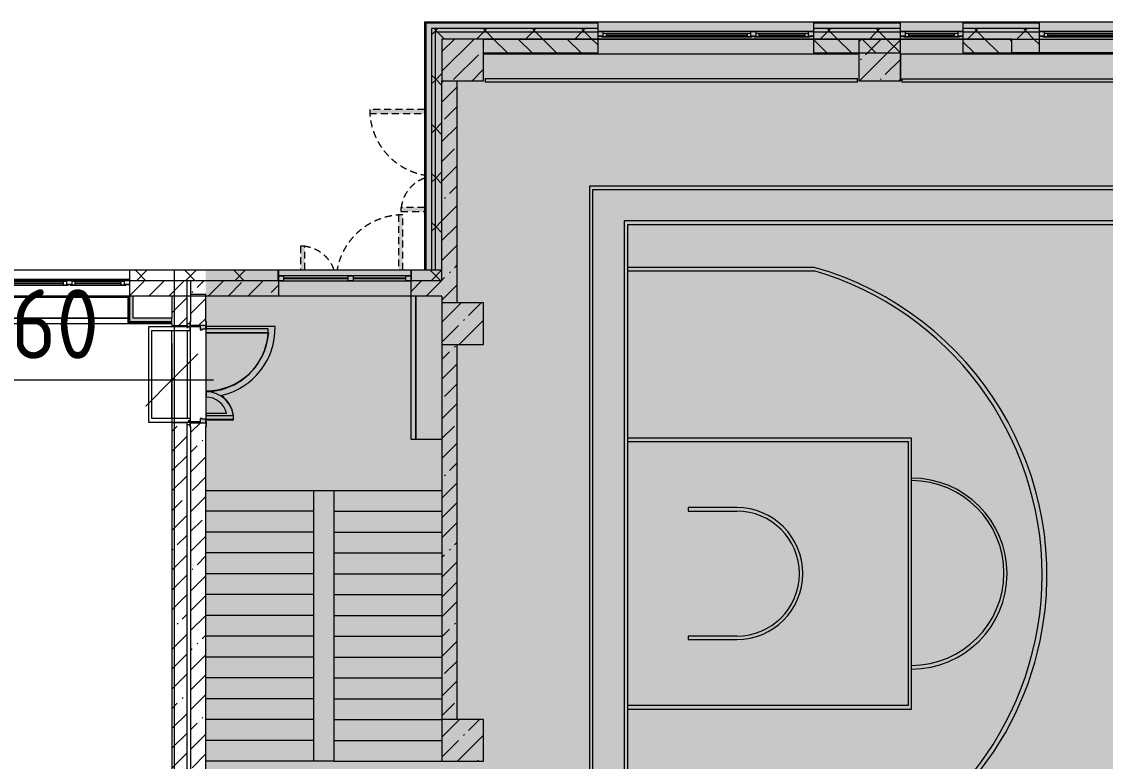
# Model space of a CAD drawing. Header units: millimetres. Extents: x 35146 to 234858, y -8553 to 29000.
# Drawn here: x 141784 to 157384, y 16700 to 27350 of the extents above; entities that cross this region are included whole.
import ezdxf

# ---------------------------------------------------------------- set-up
doc = ezdxf.new("R2010")
doc.units = ezdxf.units.MM
doc.linetypes.add('200_ШТРИХ__ш1_п0_6_', pattern=[160, 100, -60])
for name, color, linetype, lineweight in [('A-ANNO-DIMS', 7, 'Continuous', 9), ('A-ANNO-DIMS-500', 7, 'Continuous', 9), ('A-DETL-MBND', 7, '200_ШТРИХ__ш1_п0_6_', 9), ('A-GLAZ-2', 7, 'Continuous', 5), ('A-WALL', 7, 'Continuous', 9), ('A-WALL-4', 7, 'Continuous', 5), ('I-WALL-3', 7, 'Continuous', 5), ('S-COLS-1', 7, 'Continuous', 5), ('Оси', 7, 'Continuous', 9)]:
    doc.layers.add(name, color=color, linetype=linetype, lineweight=lineweight)
doc.layers.add('A-DETL-GENF-3', color=7, linetype='Continuous', lineweight=9, true_color=0xc0c0c0, transparency=0.4)
for name, color, linetype, lineweight, true_color in [('A-DOOR-2', 7, 'Continuous', 5, 0xe2e2e2), ('A-DOOR-3', 7, 'Continuous', 5, 0xb7b7b7), ('A-DOOR-FRAM-1', 7, 'Continuous', 5, 0xe2e2e2), ('A-DOOR-FRAM-2', 7, 'Continuous', 5, 0xaaaaaa), ('A-DOOR-FRAM-3', 7, 'Continuous', 5, 0xb7b7b7), ('A-FLOR-1', 7, 'Continuous', 5, 0xaaaaaa), ('A-FLOR-2', 7, 'Continuous', 5, 0xb7b7b7), ('A-GLAZ-3', 7, 'Continuous', 5, 0x737373), ('A-WALL-5', 7, 'Continuous', 9, 0x737373), ('A-WALL-6', 7, 'Continuous', 5, 0x737373), ('I-WALL-2', 7, 'Continuous', 9, 0xe7e7e7), ('I-WALL-4', 7, 'Continuous', 5, 0x737373), ('S-COLS-2', 7, 'Continuous', 5, 0x737373), ('S-STRS-2', 7, 'Continuous', 5, 0x737373)]:
    doc.layers.add(name, color=color, linetype=linetype, lineweight=lineweight, true_color=true_color)
doc.styles.add('ISOCPEUR_2', font='isocpeur.ttf', dxfattribs={"width": 0.9, "height": 1000})
doc.dimstyles.new('ISO-2_0_0_9К_Средний_округл2_1', dxfattribs={"dimscale": 304.8, "dimtxt": 995.981176, "dimasz": 2.46063, "dimexe": 1.968504, "dimexo": 0, "dimgap": 0, "dimtad": 1, "dimdec": 0, "dimrnd": 10, "dimzin": 0, "dimdsep": 46, "dimtxsty": 'ISOCPEUR_2', "dimblk1": 'OBLIQUE', "dimblk2": 'OBLIQUE', "dimsah": 1, "dimcen": 0.09, "dimdle": 1.968504, "dimazin": 0, "dimtfac": 1, "dimtdec": 4, "dimtix": 1, "dimtmove": 0, "dimatfit": 3, "dimfxl": 1, "dimtvp": 1, "dimtolj": 1, "dimtzin": 0, "dimarcsym": 2})
pattern_1 = [(45, (105674.2, 0), (-285.123, 285.123), []), (45, (105959.3, 0), (-285.123, 285.123), [504.031, -100.806, 16.764, -84.042])]
pattern_2 = [(45, (105674.2, 0), (-353.5534, 353.5534), []), (135, (105674.2, 0), (-353.5534, -353.5534), [])]
pattern_3 = [(45, (105674.2, 0), (-530.33, 530.33), []), (135, (105674.2, 0), (-530.33, -530.33), [])]

# ---------------------------------------------------------------- blocks, each defined once
blk = doc.blocks.new('BSC_Колонна _Прямоугольная - 600х600-V60-2_5_2_птичка')
at = {"layer": 'S-COLS-1'}
h = blk.add_hatch(dxfattribs=at)
h.set_pattern_fill('FP_106', color=256, style=0, pattern_type=2)
h.set_pattern_definition([(45, (-42460, -26800), (-285.123, 285.123), []), (45, (-42174.88, -26800), (-285.123, 285.123), [504.031, -100.806, 16.764, -84.042])])
h.paths.add_polyline_path([(-300, -300), (300, -300), (300, 300), (-300, 300), (-300, 39)])
at = {"layer": 'S-COLS-2'}
for p, q in [((300, 300), (-300, 300)), ((-300, 300), (-300, -300)), ((300, -300), (300, 300)), ((-300, -300), (300, -300))]:
    blk.add_line(p, q, dxfattribs=at)
blk = doc.blocks.new('BSC_Колонна _Прямоугольная - 600х600-V73-2_5_2_птичка')
at = {"layer": 'S-COLS-1'}
h = blk.add_hatch(dxfattribs=at)
h.set_pattern_fill('FP_118', color=256, style=0, pattern_type=2)
h.set_pattern_definition([(45, (-42460, -17000), (-285.123, 285.123), []), (45, (-42174.88, -17000), (-285.123, 285.123), [504.031, -100.806, 16.764, -84.042])])
h.paths.add_polyline_path([(-300, -300), (300, -300), (300, 300), (-300, 300)])
at = {"layer": 'S-COLS-2'}
for p, q in [((300, 300), (-300, 300)), ((-300, 300), (-300, -300)), ((300, -300), (300, 300)), ((-300, -300), (300, -300))]:
    blk.add_line(p, q, dxfattribs=at)
blk = doc.blocks.new('BSC_Колонна _Прямоугольная - 600х600-V74-2_5_2_птичка')
at = {"layer": 'S-COLS-1'}
h = blk.add_hatch(dxfattribs=at)
h.set_pattern_fill('FP_119', color=256, style=0, pattern_type=2)
h.set_pattern_definition([(45, (-42460, -23000), (-285.123, 285.123), []), (45, (-42174.88, -23000), (-285.123, 285.123), [504.031, -100.806, 16.764, -84.042])])
h.paths.add_polyline_path([(-300, -300), (300, -300), (300, 300), (-300, 300), (-300, -210)])
at = {"layer": 'S-COLS-2'}
for p, q in [((300, 300), (-300, 300)), ((-300, 300), (-300, -300)), ((300, -300), (300, 300)), ((-300, -300), (300, -300))]:
    blk.add_line(p, q, dxfattribs=at)
blk = doc.blocks.new('120_Окно_СКБ_2Ст - 120_Окно_СКБ_2Ст 3100х2500 _мал_створка слева_ 2-19089248-2_5_2_птичка')
at = {"layer": 'A-GLAZ-3'}
for p, q in [((-1550, -75), (-1550, -5)), ((-1550, -5), (-1480, -5)), ((1550, -5), (-1550, -5)), ((-1480, -75), (-1550, -75)), ((-1550, -75), (-1500, -75)), ((-1480, -75), (-1500, -75)), ((-1500, -75), (-1500, -85)), ((-1500, -85), (670, -85)), ((670, -85), (-1500, -85)), ((-1480, -5), (-1480, -75)), ((650, -35), (-1480, -35)), ((-1480, -35), (-1480, -75)), ((-1430, -85), (-1430, -35)), ((-1430, -55), (600, -55)), ((600, -65), (-1430, -65)), ((600, -85), (600, -35)), ((650, -75), (650, -5)), ((650, -5), (720, -5)), ((650, -75), (650, -35)), ((720, -75), (650, -75)), ((670, -75), (650, -75)), ((670, -75), (700, -75)), ((670, -85), (670, -75)), ((720, -75), (700, -75)), ((700, -75), (700, -85)), ((700, -85), (1500, -85)), ((1500, -85), (700, -85)), ((720, -5), (720, -75)), ((1480, -35), (720, -35)), ((720, -35), (720, -75)), ((770, -85), (770, -35)), ((770, -55), (1430, -55)), ((1430, -65), (770, -65)), ((1430, -85), (1430, -35)), ((1480, -75), (1480, -5)), ((1480, -5), (1550, -5)), ((1480, -75), (1480, -35)), ((1550, -75), (1480, -75)), ((1500, -75), (1480, -75)), ((1500, -75), (1550, -75)), ((1500, -85), (1500, -75)), ((1550, -5), (1550, -75))]:
    blk.add_line(p, q, dxfattribs=at)
blk = doc.blocks.new('120_Окно_СКБ_1Ст - 120_Окно_СКБ_1Ст 900х2500_h_-19906774-2_5_2_птичка')
at = {"layer": 'A-GLAZ-3'}
for p, q in [((-450, -75), (-450, -5)), ((-450, -5), (-380, -5)), ((450, -5), (-450, -5)), ((-380, -75), (-450, -75)), ((-450, -75), (-400, -75)), ((-380, -75), (-400, -75)), ((-400, -75), (-400, -85)), ((-400, -85), (400, -85)), ((400, -85), (-400, -85)), ((-380, -5), (-380, -75)), ((380, -35), (-380, -35)), ((-380, -35), (-380, -75)), ((-330, -85), (-330, -35)), ((-330, -55), (330, -55)), ((330, -65), (-330, -65)), ((330, -85), (330, -35)), ((380, -75), (380, -5)), ((380, -5), (450, -5)), ((380, -75), (380, -35)), ((450, -75), (380, -75)), ((400, -75), (380, -75)), ((400, -75), (450, -75)), ((400, -85), (400, -75)), ((450, -5), (450, -75))]:
    blk.add_line(p, q, dxfattribs=at)
blk = doc.blocks.new('120_Окно_СКБ_2Ст - 120_Окно_СКБ_2Ст 3100х2500 _мал_створка слева_ 2-22446355-2_5_2_птичка')
at = {"layer": 'A-GLAZ-2'}
for p, q in [((-1550, -127), (-1550, -57)), ((-1550, -57), (-1480, -57)), ((1550, -57), (-1550, -57)), ((-1480, -127), (-1550, -127)), ((-1550, -127), (-1500, -127)), ((-1480, -127), (-1500, -127)), ((-1500, -127), (-1500, -137)), ((-1500, -137), (670, -137)), ((670, -137), (-1500, -137)), ((-1480, -57), (-1480, -127)), ((650, -87), (-1480, -87)), ((-1480, -87), (-1480, -127)), ((-1430, -137), (-1430, -87)), ((-1430, -107), (600, -107)), ((600, -117), (-1430, -117)), ((600, -137), (600, -87)), ((650, -127), (650, -57)), ((650, -57), (720, -57)), ((650, -127), (650, -87)), ((720, -127), (650, -127)), ((670, -127), (650, -127)), ((670, -127), (700, -127)), ((670, -137), (670, -127)), ((720, -127), (700, -127)), ((700, -127), (700, -137)), ((700, -137), (1500, -137)), ((1500, -137), (700, -137)), ((720, -57), (720, -127)), ((1480, -87), (720, -87)), ((720, -87), (720, -127)), ((770, -137), (770, -87)), ((770, -107), (1430, -107)), ((1430, -117), (770, -117)), ((1430, -137), (1430, -87)), ((1480, -127), (1480, -57)), ((1480, -57), (1550, -57)), ((1480, -127), (1480, -87)), ((1550, -127), (1480, -127)), ((1500, -127), (1480, -127)), ((1500, -127), (1550, -127)), ((1500, -137), (1500, -127)), ((1550, -57), (1550, -127))]:
    blk.add_line(p, q, dxfattribs=at)
blk = doc.blocks.new('120_Окно_СКБ_2Ст - 120_Окно_СКБ_2Ст 1900х2400 глухое-23537524-2_5_2_птичка')
at = {"layer": 'A-GLAZ-3'}
for p, q in [((-950, 5), (-950, 75)), ((-950, 75), (-880, 75)), ((950, 75), (-950, 75)), ((-880, 5), (-950, 5)), ((-950, 5), (950, 5)), ((-880, 75), (-880, 5)), ((-120, 45), (-880, 45)), ((-120, 35), (-880, 35)), ((-120, 5), (-120, 75)), ((-120, 75), (-50, 75)), ((-50, 5), (-120, 5)), ((-50, 75), (-50, 5)), ((880, 45), (-50, 45)), ((880, 35), (-50, 35)), ((880, 5), (880, 75)), ((880, 75), (950, 75)), ((950, 5), (880, 5)), ((950, 75), (950, 5))]:
    blk.add_line(p, q, dxfattribs=at)
blk = doc.blocks.new('110_Дверь_СКБ_2Ст_Наружная - ДН-1_л__ Двухстворчатая 1350 х3200 _ЛК_ в свету с верхним остеклением 2-22448815-2_5_2_птичка')
at = {"layer": 'A-DETL-MBND'}
for points in [[(755, 79), (755, 869), (695, 869), (695, 79)], [(-655, 79), (-655, 419), (-715, 419), (-715, 79)]]:
    blk.add_hatch(color=256, dxfattribs=at).paths.add_polyline_path(points)
for p, q in [((755, 869), (695, 869)), ((695, 869), (695, 79)), ((755, 79), (755, 869)), ((-715, 419), (-715, 79)), ((-655, 419), (-715, 419)), ((-655, 79), (-655, 419))]:
    blk.add_line(p, q, dxfattribs=at)
for centre, radius, start, end in [((755, -91), 960, 90, 169.7202), ((-715, -91), 510, 19.6305, 90)]:
    blk.add_arc(centre, radius, start, end, dxfattribs=at)
blk = doc.blocks.new('110_Дверь_СКБ_2Ст - Д-1 Лестничная клетка EIS60-V150-2_5_2_птичка')
at = {"layer": 'A-DOOR-2'}
for points in [[(-587.5, 110), (-587.5, 1010), (-637.5, 1010), (-637.5, 110)], [(662.5, 510), (612.5, 510), (612.5, 110), (662.5, 110)], [(712.5, 30), (697.5, 30), (697.5, -110), (712.5, -110)]]:
    blk.add_hatch(color=256, dxfattribs=at).paths.add_polyline_path(points)
h = blk.add_hatch(color=256, dxfattribs=at)
h.paths.add_polyline_path([(712.5, 110), (662.5, 110), (662.5, 60), (652.5, 60), (654.4, 30), (712.5, 30), (712.5, 90.1)])
h.paths.add_polyline_path([(-627.5, 60), (-637.5, 60), (-637.5, 110), (-687.5, 110), (-687.5, 30), (-627.5, 30)])
at = {"layer": 'A-DOOR-FRAM-1'}
for points in [[(-672.5, 110), (-672.5, 118), (-742.5, 118), (-742.5, 110)], [(-672.5, 30), (-687.5, 30), (-687.5, -110), (-672.5, -110)], [(767.5, 110), (767.5, 118), (697.5, 118), (697.5, 110)], [(-672.5, -110), (-742.5, -110), (-742.5, -118), (-672.5, -118)], [(767.5, -118), (767.5, -110), (697.5, -110), (697.5, -118)]]:
    blk.add_hatch(color=256, dxfattribs=at).paths.add_polyline_path(points)
at = {"layer": 'A-DOOR-3'}
for p, q in [((-637.5, 1010), (-637.5, 110)), ((-587.5, 1010), (-637.5, 1010)), ((-587.5, 110), (-587.5, 1010)), ((662.5, 510), (612.5, 510)), ((612.5, 510), (612.5, 110)), ((662.5, 110), (662.5, 510)), ((-637.5, 110), (-587.5, 110)), ((612.5, 110), (662.5, 110))]:
    blk.add_line(p, q, dxfattribs=at)
for centre, radius, start, end in [((-637.5, 110), 900, 72, 90), ((-637.5, 110), 900, 54, 72), ((-637.5, 110), 900, 0, 54), ((662.5, 110), 400, 90, 180)]:
    blk.add_arc(centre, radius, start, end, dxfattribs=at)
at = {"layer": 'A-DOOR-FRAM-2'}
for p, q in [((-687.5, 110), (-687.5, 30)), ((-687.5, 30), (-627.5, 30)), ((-672.5, 30), (-687.5, 30)), ((-687.5, 30), (-687.5, -110)), ((-672.5, -110), (-672.5, 30)), ((-637.5, 60), (-637.5, 110)), ((-627.5, 60), (-637.5, 60)), ((-627.5, 30), (-627.5, 60)), ((662.5, 60), (652.5, 60)), ((652.5, 60), (652.5, 30)), ((652.5, 30), (712.5, 30)), ((662.5, 110), (662.5, 60)), ((712.5, 30), (697.5, 30)), ((697.5, 30), (697.5, -110)), ((712.5, 30), (712.5, 110)), ((712.5, -110), (712.5, 30)), ((-672.5, -110), (-742.5, -110)), ((-742.5, -110), (-742.5, -118)), ((-742.5, -118), (-672.5, -118)), ((-687.5, -110), (-672.5, -110)), ((-672.5, -118), (-672.5, -110)), ((697.5, -110), (712.5, -110)), ((767.5, -110), (697.5, -110)), ((697.5, -110), (697.5, -118)), ((697.5, -118), (767.5, -118)), ((767.5, -118), (767.5, -110))]:
    blk.add_line(p, q, dxfattribs=at)
at = {"layer": 'A-DOOR-FRAM-3'}
for p, q in [((-672.5, 118), (-742.5, 118)), ((-742.5, 118), (-742.5, 110)), ((-742.5, 110), (-672.5, 110)), ((-637.5, 110), (-687.5, 110)), ((-672.5, 110), (-672.5, 118)), ((712.5, 110), (662.5, 110)), ((767.5, 118), (697.5, 118)), ((697.5, 118), (697.5, 110)), ((697.5, 110), (767.5, 110)), ((767.5, 110), (767.5, 118))]:
    blk.add_line(p, q, dxfattribs=at)
blk = doc.blocks.new('110_Дверь_СКБ_2Ст_Наружная - ДН-1_л__ Двухстворчатая 1350 х3200 _ЛК_ в свету с верхним остеклением EI30-23529464-2_5_2_птичка')
at = {"layer": 'A-DETL-MBND'}
for points in [[(695, 512), (695, 125), (755, 125), (755, 915), (695, 915)], [(-715, 125), (-655, 125), (-655, 465), (-715, 465)]]:
    blk.add_hatch(color=256, dxfattribs=at).paths.add_polyline_path(points)
for p, q in [((755, 915), (695, 915)), ((695, 915), (695, 125)), ((755, 125), (755, 915)), ((-715, 465), (-715, 125)), ((-655, 465), (-715, 465)), ((-655, 125), (-655, 465))]:
    blk.add_line(p, q, dxfattribs=at)
for centre, radius, start, end in [((755, -45), 960, 90, 169.737), ((-715, -45), 510, 19.5984, 90)]:
    blk.add_arc(centre, radius, start, end, dxfattribs=at)
blk = doc.blocks.new('Зашивка приборов отопления22 - Зашивка приборов отопления-33321747-2_5_2_птичка')
at = {"layer": 'A-WALL-4'}
for p, q in [((37288, 26888), (34188, 26888)), ((34188, 26567), (37268, 26567)), ((37268, 26567), (34188, 26567)), ((34188, 26492), (37268, 26492))]:
    blk.add_line(p, q, dxfattribs=at)
blk = doc.blocks.new('Зашивка приборов отопления28 - Зашивка приборов отопления-33322877-2_5_2_птичка')
at = {"layer": 'A-WALL-6'}
for p, q in [((75401, 486), (73341, 486)), ((73341, 486), (73341, 411)), ((73341, 411), (73341, 36)), ((75401, 411), (73341, 411)), ((73341, 411), (73341, 36)), ((73341, 411), (75401, 411))]:
    blk.add_line(p, q, dxfattribs=at)
blk = doc.blocks.new('DIMBLOCK100-2_5_2_птичка')
at = {"layer": 'A-ANNO-DIMS-500'}
for p, q in [((143944, 22721), (143944, 21591)), ((143944, 22191), (143944, 22721)), ((139284, 22600), (139284, 21591)), ((139284, 22191), (139284, 22600)), ((138684, 22191), (144544, 22191))]:
    blk.add_line(p, q, dxfattribs=at)
at = {"layer": 'A-ANNO-DIMS-500', "lineweight": 20}
for p, q in [((139284, 22191), (139659, 22566)), ((143944, 22191), (144319, 22566)), ((139284, 22191), (138909, 21816)), ((143944, 22191), (143569, 21816))]:
    blk.add_line(p, q, dxfattribs=at)
at = {"layer": 'A-ANNO-DIMS-500', "color": 0, "insert": (140302, 23497), "char_height": 1000, "width": 3148.83, "attachment_point": 1, "line_spacing_factor": 1.149209, "style": 'ISOCPEUR_2'}
blk.add_mtext('4660', dxfattribs=at)
blk = doc.blocks.new('_Oblique')
at = {"color": 0, "linetype": 'ByBlock', "lineweight": -2}
blk.add_line((-0.5, -0.5), (0.5, 0.5), dxfattribs=at)

msp = doc.modelspace()

# ---------------------------------------------------------------- hatches: boundary and pattern name
at = {"layer": 'A-DETL-GENF-3'}
msp.add_hatch(color=256, dxfattribs=at).paths.add_polyline_path([(181515.1, -280), (181534.2, -280), (181534.2, 3300), (190534.2, 3300), (190534.2, 27350), (147584.2, 27350), (147584.2, 23778), (144434.2, 23778), (144434.2, -280), (180587.6, -280)])
at = {"layer": 'A-WALL-4'}
h = msp.add_hatch(dxfattribs=at)
h.set_pattern_fill('FP_88', color=256, style=0, pattern_type=2)
h.set_pattern_definition(pattern_2)
h.paths.add_polyline_path([(190478.1, 27200), (190534.2, 27200), (190534.2, 27250), (186024.2, 27250), (186024.2, 27200), (189862.8, 27200)])
h.paths.add_polyline_path([(182442.7, 27200), (183524.2, 27200), (183524.2, 27250), (182014.2, 27250), (182014.2, 27200)])
h.paths.add_polyline_path([(173167.5, 27200), (173634.2, 27200), (173631.2, 27250), (171834.2, 27250), (171834.2, 27200), (172239.9, 27200)])
h.paths.add_polyline_path([(174534.2, 27200), (179914.2, 27200), (179914.2, 27250), (174534.2, 27250)])
h.paths.add_polyline_path([(170934.2, 27200), (170934.2, 27250), (169854.2, 27250), (169854.2, 27200), (170629.4, 27200)])
h.paths.add_polyline_path([(155334.5, 27200), (156434.4, 27200), (156434.4, 27250), (155334.5, 27250)])
h.paths.add_polyline_path([(165534.2, 27200), (166714.2, 27200), (166714.2, 27250), (165534.2, 27250)])
h.paths.add_polyline_path([(162834.2, 27200), (162834.2, 27250), (161584.1, 27250), (161584.1, 27200), (162501, 27200)])
h.paths.add_polyline_path([(160182.2, 27200), (160684.1, 27200), (160684.1, 27250), (159534.4, 27250), (159534.4, 27200)])
h.paths.add_polyline_path([(147734.2, 27200), (150081.2, 27200), (150081.2, 27250), (147684.2, 27250), (147684.2, 27200)])
h.paths.add_polyline_path([(154434.5, 27200), (154434.5, 27250), (153181.2, 27250), (153181.2, 27200), (153689.5, 27200)])
h = msp.add_hatch(dxfattribs=at)
h.set_pattern_fill('FP_88', color=256, style=0, pattern_type=2)
h.set_pattern_definition(pattern_2)
h.paths.add_polyline_path([(147684.2, 23770), (147734.2, 23770), (147734.2, 27200), (147684.2, 27200), (147684.2, 23778)])
h = msp.add_hatch(dxfattribs=at)
h.set_pattern_fill('FP_88', color=256, style=0, pattern_type=2)
h.set_pattern_definition(pattern_2)
h.paths.add_polyline_path([(189874.2, 27100), (190534.2, 27100), (190534.2, 27200), (186024.2, 27200), (186024.2, 27100), (189862.8, 27100)])
h.paths.add_polyline_path([(173167.5, 27100), (173634.2, 27100), (173631.2, 27200), (171834.2, 27200), (171834.2, 27100), (172434.2, 27100)])
h.paths.add_polyline_path([(170934.2, 27100), (170934.2, 27200), (169854.2, 27200), (169854.2, 27100), (170629.4, 27100)])
h.paths.add_polyline_path([(174534.2, 27100), (179914.2, 27100), (179914.2, 27200), (174534.2, 27200)])
h.paths.add_polyline_path([(183524.2, 27100), (183524.2, 27200), (182014.2, 27200), (182014.2, 27100), (183370.2, 27100)])
h.paths.add_polyline_path([(162834.2, 27100), (162834.2, 27200), (161584.1, 27200), (161584.1, 27100), (162501, 27100)])
h.paths.add_polyline_path([(166714.2, 27100), (166714.2, 27200), (165534.2, 27200), (165534.2, 27100), (166674.8, 27100)])
h.paths.add_polyline_path([(159534.4, 27100), (160684.1, 27100), (160684.1, 27200), (159534.4, 27200)])
h.paths.add_polyline_path([(150081.2, 27100), (150081.2, 27200), (147734.2, 27200), (147734.2, 27100), (149051.9, 27100)])
h.paths.add_polyline_path([(153181.2, 27100), (154434.5, 27100), (154434.5, 27200), (153181.2, 27200)])
h.paths.add_polyline_path([(155334.5, 27100), (156434.4, 27100), (156434.4, 27200), (155334.5, 27200)])
h = msp.add_hatch(dxfattribs=at)
h.set_pattern_fill('FP_88', color=256, style=0, pattern_type=2)
h.set_pattern_definition(pattern_2)
h.paths.add_polyline_path([(147834.2, 23770), (147834.2, 27100), (147734.2, 27100), (147734.2, 23770)])
h = msp.add_hatch(dxfattribs=at)
h.set_pattern_fill('FP_98', color=256, style=0, pattern_type=2)
h.set_pattern_definition([(135, (105674.2, 0), (-176.7767, -176.7767), [])])
h.paths.add_polyline_path([(148434.2, 26900), (150081.2, 26900), (150081.2, 27100), (148434.2, 27100), (148434.2, 26947.7)])
h.paths.add_polyline_path([(156039, 26900), (156039, 27100), (155334.5, 27100), (155334.5, 26900), (155544.6, 26900)])
h.paths.add_polyline_path([(153181.2, 26900), (154434.5, 26900), (154434.5, 27100), (153181.2, 27100)])
h = msp.add_hatch(dxfattribs=at)
h.set_pattern_fill('FP_88', color=256, style=0, pattern_type=2)
h.set_pattern_definition(pattern_2)
h.paths.add_polyline_path([(139534.2, 23620), (140234.2, 23620), (140234.2, 23770), (139514.2, 23770), (139514.2, 23620)])
h.paths.add_polyline_path([(144434.2, 23620), (144434.2, 23770), (143334.2, 23770), (143334.2, 23620), (144414.3, 23620)])
h = msp.add_hatch(dxfattribs=at)
h.set_pattern_fill('FP_88', color=256, style=0, pattern_type=2)
h.set_pattern_definition(pattern_2)
h.paths.add_polyline_path([(147584.2, 23620), (147834.2, 23620), (147834.2, 23770), (147392.2, 23770), (147392.2, 23620), (147563.5, 23620)])
h.paths.add_polyline_path([(145476.2, 23620), (145476.2, 23770), (144434.2, 23770), (144434.2, 23620), (145341.9, 23620)])
at = {"layer": 'I-WALL-2'}
for points in [[(143339.2, 23029), (143389.2, 23029), (143389.2, 23399), (143339.2, 23399), (143339.2, 23368.5)], [(143389.2, 23029), (143944.2, 23029), (143944.2, 23079), (143389.2, 23079)]]:
    msp.add_hatch(color=256, dxfattribs=at).paths.add_polyline_path(points)
at = {"layer": 'I-WALL-3'}
h = msp.add_hatch(dxfattribs=at)
h.set_pattern_fill('FP_99', color=256, style=0, pattern_type=2)
h.set_pattern_definition([(135, (105674.2, 0), (-353.5534, -353.5534), [])])
h.paths.add_polyline_path([(186024.2, 26900), (186324.2, 26900), (186324.2, 27100), (186024.2, 27100), (186024.2, 26974.9)])
h.paths.add_polyline_path([(189874.2, 26900), (189874.2, 27100), (186824.2, 27100), (186824.2, 26900), (189862.8, 26900)])
h.paths.add_polyline_path([(179214.2, 26900), (179214.2, 27100), (176484.2, 27100), (176484.2, 26900), (178732.6, 26900)])
h.paths.add_polyline_path([(173634.2, 26900), (173631.2, 27100), (172434.2, 27100), (172434.2, 26900), (173631.2, 26900)])
h.paths.add_polyline_path([(179914.2, 26900), (179914.2, 27100), (179714.2, 27100), (179714.2, 26900)])
h.paths.add_polyline_path([(174534.2, 26900), (175984.2, 26900), (175984.2, 27100), (174534.2, 27100)])
h.paths.add_polyline_path([(182424.2, 26900), (182424.2, 27100), (182014.2, 27100), (182014.2, 26900)])
h.paths.add_polyline_path([(183524.2, 26900), (183524.2, 27100), (182924.2, 27100), (182924.2, 26900), (183370.2, 26900)])
h.paths.add_polyline_path([(162037.2, 26900), (162834.2, 26900), (162834.2, 27100), (161584.1, 27100), (161584.1, 26900)])
h.paths.add_polyline_path([(159534.4, 26900), (160684.1, 26900), (160684.1, 27100), (159534.4, 27100)])
h.paths.add_polyline_path([(165534.2, 26900), (166734.2, 26900), (166734.2, 27100), (165534.2, 27100)])
h.paths.add_polyline_path([(170139, 26900), (170934.2, 26900), (170934.2, 27100), (169834.2, 27100), (169834.2, 26900)])
h.paths.add_polyline_path([(156039, 26900), (156434.4, 26900), (156434.4, 27100), (156039, 27100)])
h = msp.add_hatch(dxfattribs=at)
h.set_pattern_fill('FP_96', color=256, style=0, pattern_type=2)
h.set_pattern_definition(pattern_1)
h.paths.add_polyline_path([(148054.2, 23300), (148054.2, 26500), (147834.2, 26500), (147834.2, 23300)])
h = msp.add_hatch(dxfattribs=at)
h.set_pattern_fill('FP_96', color=256, style=0, pattern_type=2)
h.set_pattern_definition(pattern_1)
h.paths.add_polyline_path([(143486.8, 23400), (144164.2, 23400), (144164.2, 23620), (143334.2, 23620), (143334.2, 23400)])
h.paths.add_polyline_path([(139284.2, 23400), (140234.2, 23400), (140234.2, 23620), (139284.2, 23620)])
h = msp.add_hatch(dxfattribs=at)
h.set_pattern_fill('FP_96', color=256, style=0, pattern_type=2)
h.set_pattern_definition(pattern_1)
h.paths.add_polyline_path([(144214.2, 23400), (144434.2, 23400), (144434.2, 23620), (144214.2, 23620)])
h = msp.add_hatch(dxfattribs=at)
h.set_pattern_fill('FP_96', color=256, style=0, pattern_type=2)
h.set_pattern_definition(pattern_1)
h.paths.add_polyline_path([(147834.2, 23400), (147834.2, 23620), (147384.2, 23620), (147384.2, 23400), (147660.7, 23400)])
h.paths.add_polyline_path([(145341.9, 23400), (145484.2, 23400), (145479.2, 23620), (144434.2, 23620), (144434.2, 23400)])
h = msp.add_hatch(dxfattribs=at)
h.set_pattern_fill('FP_96', color=256, style=0, pattern_type=2)
h.set_pattern_definition(pattern_1)
h.paths.add_polyline_path([(144414.3, 10450), (144434.2, 10450), (144434.2, 12125), (144214.2, 12125), (144214.2, 10450)])
h.paths.add_polyline_path([(144214.2, 13525), (144434.2, 13525), (144434.2, 21575), (144214.2, 21575), (144214.2, 13534.8)])
h.paths.add_polyline_path([(144434.2, 22975), (144434.2, 23420.3), (144214.2, 23420.3), (144214.2, 22975), (144414.3, 22975)])
h = msp.add_hatch(dxfattribs=at)
h.set_pattern_fill('FP_96', color=256, style=0, pattern_type=2)
h.set_pattern_definition(pattern_1)
h.paths.add_polyline_path([(143944.2, 11200), (144164.2, 11200), (144164.2, 12125), (143944.2, 12125), (143944.2, 11221)])
h.paths.add_polyline_path([(144164.2, 13525), (144164.2, 21575), (143944.2, 21575), (143944.2, 13525)])
h.paths.add_polyline_path([(144164.2, 22975), (144164.2, 23400), (143944.2, 23400), (143944.2, 22975)])
h = msp.add_hatch(dxfattribs=at)
h.set_pattern_fill('FP_200', color=256, style=0, pattern_type=2)
h.set_pattern_definition(pattern_3)
h.paths.add_polyline_path([(143326.7, 23004), (143944.2, 23004), (143944.2, 23016.5), (143326.7, 23016.5)])
h = msp.add_hatch(dxfattribs=at)
h.set_pattern_fill('FP_200', color=256, style=0, pattern_type=2)
h.set_pattern_definition(pattern_3)
h.paths.add_polyline_path([(143486.8, 23016.5), (143944.2, 23016.5), (143944.2, 23029), (143339.2, 23029), (143339.2, 23016.5), (143389.2, 23016.5)])
h = msp.add_hatch(dxfattribs=at)
h.set_pattern_fill('FP_96', color=256, style=0, pattern_type=2)
h.set_pattern_definition(pattern_1)
h.paths.add_polyline_path([(148054.2, 17300), (148054.2, 22700), (147834.2, 22700), (147834.2, 17300)])
at = {"layer": 'S-COLS-1'}
h = msp.add_hatch(dxfattribs=at)
h.set_pattern_fill('FP_96', color=256, style=0, pattern_type=2)
h.set_pattern_definition(pattern_1)
h.paths.add_polyline_path([(154434.2, 26500), (154434.2, 27100), (153834.2, 27100), (153834.2, 26500)])

# ---------------------------------------------------------------- linework, layer by layer
at = {"layer": 'A-DETL-MBND'}
msp.add_line((144214.2, 23619.7), (144164.2, 23619.7), dxfattribs=at)
at = {"layer": 'A-FLOR-1'}
for p, q in [((143314.2, 23380), (140234.2, 23380)), ((144214.2, 23400), (144164.2, 23400)), ((140234.2, 23079), (143314.2, 23079)), ((143924.2, 23003), (143314.2, 23003)), ((144159.2, 22954.3), (143607.5, 22954.3)), ((143607.5, 22954.3), (143607.5, 21584.5)), ((143924.2, 23000), (143924.2, 23003)), ((143944.2, 23000), (143924.2, 23000)), ((144206.2, 23000), (144164.2, 23000)), ((144207.5, 22954.3), (144179.2, 22954.3)), ((144207.5, 22904.3), (144207.5, 22954.3)), ((143657.5, 21634.5), (143657.5, 22904.3)), ((143657.5, 22904.3), (144207.5, 22904.3)), ((143607.5, 21584.5), (144206.2, 21584.5)), ((144207.5, 21634.5), (143657.5, 21634.5)), ((144163.5, 21550), (144206.2, 21550)), ((144207.5, 21590), (144207.5, 21634.5))]:
    msp.add_line(p, q, dxfattribs=at)
at = {"layer": 'A-FLOR-2'}
for p, q in [((148454.2, 26880), (148434.2, 26880)), ((154434.5, 26880), (154434.5, 26500)), ((170314.2, 24981.3), (149957.8, 24981.3)), ((149957.8, 24981.3), (149957.8, 13824.4)), ((150007.8, 13874.4), (150007.8, 24931.3)), ((150007.8, 24931.3), (170264.2, 24931.3)), ((169814.2, 24481.3), (150457.8, 24481.3)), ((150457.8, 24481.3), (150457.8, 14324.4)), ((150507.8, 14374.4), (150507.8, 24431.3)), ((150507.8, 24431.3), (160111, 24431.3)), ((153193.9, 23812.8), (150504.2, 23812.8)), ((150504.2, 23812.8), (150504.2, 23762.8)), ((150504.2, 23762.8), (153193.9, 23762.8)), ((145432.4, 22959.2), (144437.6, 22959.2)), ((144437.6, 22959.2), (144437.6, 22925)), ((144437.6, 22869.2), (145339.9, 22869.2)), ((144437.6, 22034.2), (144437.6, 21944.2)), ((144734.7, 21708.1), (144437.6, 21708.1)), ((144437.6, 21708.1), (144437.6, 21675)), ((144437.6, 21625), (144437.6, 21618.1)), ((144437.6, 21618.1), (144832, 21618.1)), ((154593.9, 21352.8), (150504.2, 21352.8)), ((150504.2, 21352.8), (150504.2, 21302.8)), ((150504.2, 21302.8), (154543.9, 21302.8)), ((154543.9, 21302.8), (154543.9, 17502.8)), ((154593.9, 17452.8), (154593.9, 21352.8)), ((151379.2, 20352.8), (151379.2, 20302.8)), ((152079.2, 20352.8), (151379.2, 20352.8)), ((151379.2, 20302.8), (152079.2, 20302.8)), ((152079.2, 18502.8), (151379.2, 18502.8)), ((151379.2, 18502.8), (151379.2, 18452.8)), ((151379.2, 18452.8), (152079.2, 18452.8)), ((154543.9, 17502.8), (150504.2, 17502.8)), ((150504.2, 17502.8), (150504.2, 17452.8)), ((150504.2, 17452.8), (154593.9, 17452.8))]:
    msp.add_line(p, q, dxfattribs=at)
for centre, radius, start, end in [((151939.2, 19382.8), 4604.2, 348.13013, 74.18669), ((151909.7, 19382.8), 4564.4, 286.34112, 73.65888), ((144437.6, 22939.2), 995, 282.67054, 1.1511), ((144437.6, 22939.2), 905, 270, 355.56313), ((144437.6, 21639.2), 305, 13.0427, 90), ((144437.6, 21639.2), 395, 5.20117, 56.45952), ((144437.6, 21639.2), 395, 356.92799, 357.93552), ((154593.9, 19402.8), 1375, 270, 90), ((154593.9, 19411.7), 1330, 270, 90), ((152079.2, 19402.8), 950, 270, 90), ((152079.2, 19402.8), 900, 270, 90), ((151939.2, 19382.8), 4604.2, 285.81331, 348.1026)]:
    msp.add_arc(centre, radius, start, end, dxfattribs=at)
at = {"layer": 'A-WALL'}
for p, q in [((145479.2, 23773), (143334.2, 23773)), ((145476.2, 23770), (143334.2, 23770)), ((144164.2, 23620), (143334.2, 23620)), ((143326.7, 23016.5), (143326.7, 23399)), ((143339.2, 23029), (143339.2, 23399)), ((143944.2, 23016.5), (143326.7, 23016.5)), ((143944.2, 23029), (143339.2, 23029)), ((143944.2, 23004), (143944.2, 23079))]:
    msp.add_line(p, q, dxfattribs=at)
at = {"layer": 'A-WALL-4'}
for p, q in [((139534.2, 23778), (147584.2, 23778)), ((143334.2, 23778), (143334.2, 23620)), ((144214.2, 23620), (139514.2, 23620)), ((144159.2, 22965), (144159.2, 22945)), ((144179.2, 22965), (144159.2, 22965)), ((144159.2, 22945), (144179.2, 22945)), ((144179.2, 22945), (144179.2, 22965)), ((144199.2, 21605), (144179.2, 21605)), ((144179.2, 21605), (144179.2, 21585)), ((144179.2, 21585), (144199.2, 21585)), ((144199.2, 21585), (144199.2, 21605))]:
    msp.add_line(p, q, dxfattribs=at)
at = {"layer": 'A-WALL-5'}
for p, q in [((147604.2, 27330), (147604.2, 23779.7)), ((150081.2, 27330), (147604.2, 27330)), ((154434.5, 27330), (153181.2, 27330)), ((156434.4, 27330), (155334.5, 27330)), ((147684.2, 27250), (147684.2, 23770)), ((150081.2, 27250), (147684.2, 27250)), ((147734.2, 27200), (147734.2, 23770)), ((150081.2, 27200), (147734.2, 27200)), ((154434.5, 27250), (153181.2, 27250)), ((154434.5, 27200), (153181.2, 27200)), ((156434.4, 27250), (155334.5, 27250)), ((156434.4, 27200), (155334.5, 27200)), ((150081.2, 27100), (148434.2, 27100)), ((148434.2, 27100), (150081.2, 27100)), ((154434.5, 27100), (153181.2, 27100)), ((153181.2, 27100), (154434.5, 27100)), ((156039, 27100), (155334.5, 27100)), ((155334.5, 27100), (156434.4, 27100)), ((156039, 26900), (156039, 27100)), ((145476.2, 23620), (145476.2, 23770)), ((145479.2, 23620), (145479.2, 23773)), ((147389.2, 23773), (147389.2, 23620)), ((147604.2, 23773), (147389.2, 23773)), ((147392.2, 23770), (147392.2, 23620)), ((147834.2, 23770), (147392.2, 23770)), ((147584.2, 23778), (147604.2, 23778)), ((147604.2, 23778), (147604.2, 23770)), ((145484.2, 23620), (144214.2, 23620)), ((147834.2, 23620), (147384.2, 23620))]:
    msp.add_line(p, q, dxfattribs=at)
at = {"layer": 'A-WALL-6'}
for p, q in [((147584.2, 27350), (147584.2, 23778)), ((147584.2, 27350), (162834.2, 27350)), ((150081.2, 27100), (150081.2, 27350)), ((153181.2, 27350), (153181.2, 27100)), ((154434.5, 27100), (154434.5, 27350)), ((155334.5, 27350), (155334.5, 27100)), ((156434.4, 27100), (156434.4, 27350)), ((150081.2, 26900), (150081.2, 27100)), ((153181.2, 27100), (150081.2, 27100)), ((153181.2, 27100), (153181.2, 26900)), ((154434.5, 26900), (154434.5, 27100)), ((155334.5, 27100), (154434.5, 27100)), ((155334.5, 27100), (155334.5, 26900)), ((148434.2, 26900), (150081.2, 26900)), ((153181.2, 26900), (154434.5, 26900)), ((155334.5, 26900), (156039, 26900)), ((147834.2, 23620), (147834.2, 26500)), ((145484.2, 23620), (145484.2, 23778)), ((147384.2, 23778), (147384.2, 23620))]:
    msp.add_line(p, q, dxfattribs=at)
at = {"layer": 'I-WALL-3'}
for p, q in [((143334.2, 23620), (143334.2, 23400)), ((144164.2, 22965), (144164.2, 23620)), ((144214.2, 23620), (144214.2, 23030)), ((144434.2, 23420.3), (144214.2, 23420.3)), ((144164.2, 23400), (139284.2, 23400)), ((143314.2, 23399), (143314.2, 23004)), ((143389.2, 23399), (143314.2, 23399)), ((143389.2, 23079), (143389.2, 23399)), ((143944.2, 23400), (143944.2, 23079)), ((143314.2, 23004), (143944.2, 23004)), ((143944.2, 23079), (143389.2, 23079)), ((143944.2, 23004), (143944.2, 22954.3)), ((143944.2, 22975), (144164.2, 22975)), ((144214.2, 21590), (144214.2, 22960)), ((143944.2, 21634.5), (143944.2, 22904.3)), ((144164.2, 22904.3), (144164.2, 21634.5)), ((143944.2, 21584.5), (143944.2, 13518)), ((144164.2, 21575), (143944.2, 21575)), ((144164.2, 11200), (144164.2, 21584.5)), ((144214.2, 21520), (144214.2, 13580))]:
    msp.add_line(p, q, dxfattribs=at)
at = {"layer": 'I-WALL-4'}
for p, q in [((150081.2, 27100), (153181.2, 27100)), ((154434.5, 27100), (155334.5, 27100)), ((156434.4, 26900), (156434.4, 27100)), ((156434.4, 27100), (159534.4, 27100)), ((148454.2, 26900), (148454.2, 26880)), ((153834.2, 26880), (148454.2, 26880)), ((159834.2, 26880), (154434.2, 26880)), ((171834.2, 26900), (156039, 26900)), ((148455.2, 26530), (153814.2, 26530)), ((148455.2, 26530), (148455.2, 26480)), ((153814.2, 26480), (153814.2, 26530)), ((154455.5, 26529), (159813.2, 26529)), ((154455.5, 26529), (154455.5, 26479)), ((148054.2, 23300), (148054.2, 26500)), ((153814.2, 26480), (148455.2, 26480)), ((159813.2, 26479), (154455.5, 26479)), ((145484.2, 23400), (145484.2, 23620)), ((147384.2, 23620), (147384.2, 23400)), ((144434.2, 23030), (144434.2, 23420.3)), ((147834.2, 23400), (144214.2, 23400)), ((147834.2, 23400), (147834.2, 23300)), ((144434.2, 22875), (144434.2, 21675)), ((147834.2, 22700), (147834.2, 17300)), ((148054.2, 17300), (148054.2, 22700)), ((144434.2, 15200), (144434.2, 21520))]:
    msp.add_line(p, q, dxfattribs=at)
at = {"layer": 'S-COLS-2'}
for p, q in [((154434.2, 27100), (153834.2, 27100)), ((153834.2, 27100), (153834.2, 26500)), ((154434.2, 26500), (154434.2, 27100)), ((153834.2, 26500), (154434.2, 26500))]:
    msp.add_line(p, q, dxfattribs=at)
at = {"layer": 'S-STRS-2'}
for p, q in [((144434.2, 22875), (144434.2, 21675)), ((144434.2, 20600), (146284.2, 20600)), ((145984.2, 20600), (145984.2, 20300)), ((146284.2, 20600), (147834.2, 20600)), ((146284.2, 20300), (146284.2, 20600)), ((146284.2, 20600), (147834.2, 20600)), ((145984.2, 20300), (144434.2, 20300)), ((145984.2, 20300), (144434.2, 20300)), ((145984.2, 20300), (145984.2, 20000)), ((146284.2, 20000), (146284.2, 20300)), ((146284.2, 20300), (147834.2, 20300)), ((146284.2, 20300), (147834.2, 20300)), ((145984.2, 20000), (144434.2, 20000)), ((145984.2, 20000), (144434.2, 20000)), ((145984.2, 20000), (145984.2, 19700)), ((146284.2, 19700), (146284.2, 20000)), ((146284.2, 20000), (147834.2, 20000)), ((146284.2, 20000), (147834.2, 20000)), ((145984.2, 19700), (144434.2, 19700)), ((145984.2, 19700), (144434.2, 19700)), ((145984.2, 19700), (145984.2, 19400)), ((146284.2, 19400), (146284.2, 19700)), ((146284.2, 19700), (147834.2, 19700)), ((146284.2, 19700), (147834.2, 19700)), ((145984.2, 19400), (144434.2, 19400)), ((145984.2, 19400), (144434.2, 19400)), ((145984.2, 19400), (145984.2, 19100)), ((146284.2, 19100), (146284.2, 19400)), ((146284.2, 19400), (147834.2, 19400)), ((146284.2, 19400), (147834.2, 19400)), ((145984.2, 19100), (144434.2, 19100)), ((145984.2, 19100), (144434.2, 19100)), ((145984.2, 19100), (145984.2, 18800)), ((146284.2, 18800), (146284.2, 19100)), ((146284.2, 19100), (147834.2, 19100)), ((146284.2, 19100), (147834.2, 19100)), ((145984.2, 18800), (144434.2, 18800)), ((145984.2, 18800), (144434.2, 18800)), ((145984.2, 18800), (145984.2, 18500)), ((146284.2, 18500), (146284.2, 18800)), ((146284.2, 18800), (147834.2, 18800)), ((146284.2, 18800), (147834.2, 18800)), ((145984.2, 18500), (144434.2, 18500)), ((145984.2, 18500), (144434.2, 18500)), ((145984.2, 18500), (145984.2, 18200)), ((146284.2, 18200), (146284.2, 18500)), ((146284.2, 18500), (147834.2, 18500)), ((146284.2, 18500), (147834.2, 18500)), ((145984.2, 18200), (144434.2, 18200)), ((145984.2, 18200), (144434.2, 18200)), ((145984.2, 18200), (145984.2, 17900)), ((146284.2, 17900), (146284.2, 18200)), ((146284.2, 18200), (147834.2, 18200)), ((146284.2, 18200), (147834.2, 18200)), ((145984.2, 17900), (144434.2, 17900)), ((145984.2, 17900), (144434.2, 17900)), ((145984.2, 17900), (145984.2, 17600)), ((146284.2, 17600), (146284.2, 17900)), ((146284.2, 17900), (147834.2, 17900)), ((146284.2, 17900), (147834.2, 17900)), ((145984.2, 17600), (144434.2, 17600)), ((145984.2, 17600), (144434.2, 17600)), ((145984.2, 17600), (145984.2, 17300)), ((146284.2, 17300), (146284.2, 17600)), ((146284.2, 17600), (147834.2, 17600)), ((146284.2, 17600), (147834.2, 17600)), ((145984.2, 17300), (144434.2, 17300)), ((145984.2, 17300), (144434.2, 17300)), ((145984.2, 17300), (145984.2, 17000)), ((146284.2, 17000), (146284.2, 17300)), ((146284.2, 17300), (147834.2, 17300)), ((146284.2, 17300), (147834.2, 17300)), ((145984.2, 17000), (144434.2, 17000)), ((145984.2, 17000), (144434.2, 17000)), ((145984.2, 17000), (145984.2, 16700)), ((146284.2, 16700), (146284.2, 17000)), ((146284.2, 17000), (147834.2, 17000)), ((146284.2, 17000), (147834.2, 17000)), ((145984.2, 16700), (144434.2, 16700)), ((145984.2, 16700), (144434.2, 16700)), ((146284.2, 16700), (145984.2, 16700)), ((146284.2, 16700), (147834.2, 16700)), ((146284.2, 16700), (147834.2, 16700))]:
    msp.add_line(p, q, dxfattribs=at)
at = {"layer": 'Оси'}
msp.add_line((143984.2, 11277.7), (143984.2, 23777.7), dxfattribs=at)

# ---------------------------------------------------------------- block references
at = {"layer": 'A-DETL-MBND', "rotation": 89.9999999999999}
msp.add_blockref('110_Дверь_СКБ_2Ст_Наружная - ДН-1_л__ Двухстворчатая 1350 х3200 _ЛК_ в свету с верхним остеклением EI30-23529464-2_5_2_птичка', (147709.2, 25330.5), dxfattribs=at)
at = {"layer": 'A-DETL-MBND'}
msp.add_blockref('110_Дверь_СКБ_2Ст_Наружная - ДН-1_л__ Двухстворчатая 1350 х3200 _ЛК_ в свету с верхним остеклением 2-22448815-2_5_2_птичка', (146514.7, 23698.7), dxfattribs=at)
at = {"layer": 'A-DOOR-3', "rotation": 269.9999999999999}
msp.add_blockref('110_Дверь_СКБ_2Ст - Д-1 Лестничная клетка EIS60-V150-2_5_2_птичка', (144324.2, 22287.5), dxfattribs=at)
at = {"layer": 'A-GLAZ-2'}
msp.add_blockref('120_Окно_СКБ_2Ст - 120_Окно_СКБ_2Ст 3100х2500 _мал_створка слева_ 2-22446355-2_5_2_птичка', (141784.2, 23695), dxfattribs=at)
at = {"layer": 'A-GLAZ-3'}
for name, p in [('120_Окно_СКБ_2Ст - 120_Окно_СКБ_2Ст 3100х2500 _мал_створка слева_ 2-19089248-2_5_2_птичка', (151631.2, 27215)), ('120_Окно_СКБ_1Ст - 120_Окно_СКБ_1Ст 900х2500_h_-19906774-2_5_2_птичка', (154884.5, 27215)), ('120_Окно_СКБ_2Ст - 120_Окно_СКБ_2Ст 3100х2500 _мал_створка слева_ 2-19089248-2_5_2_птичка', (157984.4, 27215))]:
    msp.add_blockref(name, p, dxfattribs=at)
at = {"layer": 'A-GLAZ-3', "rotation": 180}
msp.add_blockref('120_Окно_СКБ_2Ст - 120_Окно_СКБ_2Ст 1900х2400 глухое-23537524-2_5_2_птичка', (146434.2, 23695), dxfattribs=at)
at = {"layer": 'A-WALL-4'}
msp.add_blockref('Зашивка приборов отопления22 - Зашивка приборов отопления-33321747-2_5_2_птичка', (106046.4, -3488.4), dxfattribs=at)
at = {"layer": 'A-WALL-6', "rotation": 89.9999999999998}
msp.add_blockref('Зашивка приборов отопления28 - Зашивка приборов отопления-33322877-2_5_2_птичка', (147870.1, -52001), dxfattribs=at)
at = {"layer": 'S-COLS-2'}
for name, p in [('BSC_Колонна _Прямоугольная - 600х600-V60-2_5_2_птичка', (148134.2, 26800)), ('BSC_Колонна _Прямоугольная - 600х600-V74-2_5_2_птичка', (148134.2, 23000)), ('BSC_Колонна _Прямоугольная - 600х600-V73-2_5_2_птичка', (148134.2, 17000))]:
    msp.add_blockref(name, p, dxfattribs=at)

# ---------------------------------------------------------------- dimensions: what is measured, and where the dimension line sits
at = {"layer": 'A-ANNO-DIMS'}
dim = msp.add_linear_dim(base=(143944.2, 22191), p1=(139284.2, 22600), p2=(143944.2, 22721.3), dimstyle='ISO-2_0_0_9К_Средний_округл2_1', override={"dimpost": '<>', "dimfxl": 4661.578965}, dxfattribs=at)
dim.commit()
dim.dimension.update_dxf_attribs({"geometry": 'DIMBLOCK100-2_5_2_птичка', "text_midpoint": (141614.2, 22691)})

doc.saveas('drawing.dxf')
